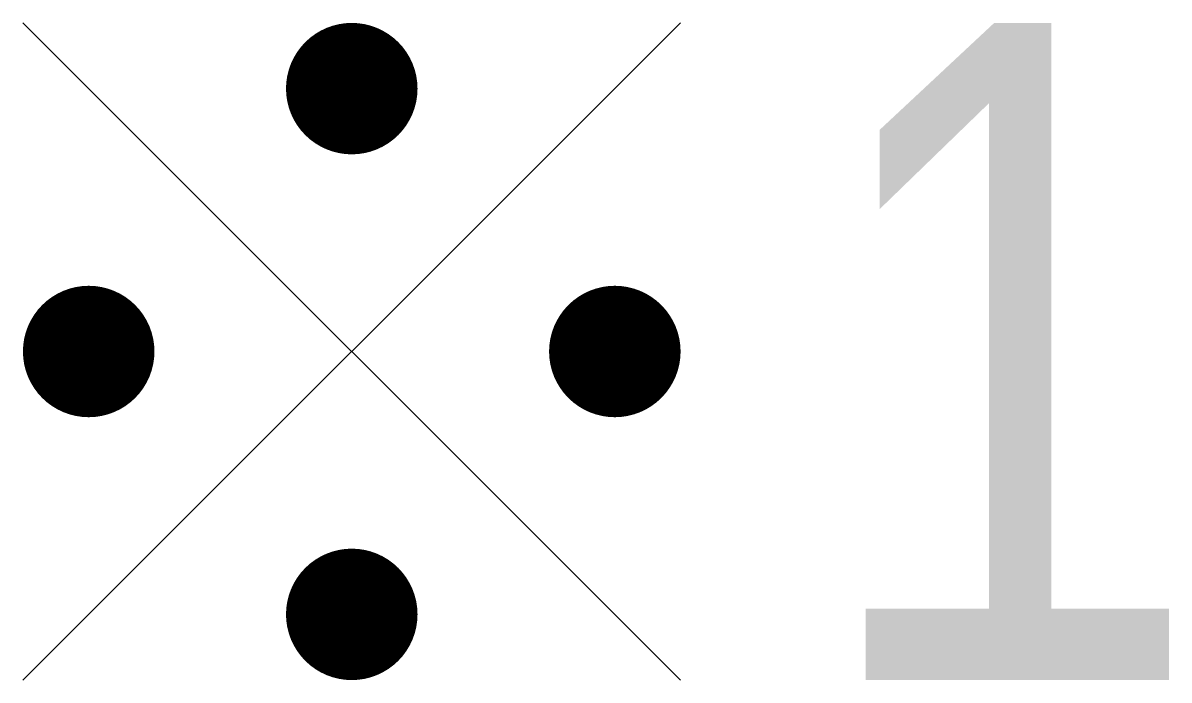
# Model space of a CAD drawing. Header units: millimetres. Extents: x -1 to 2.49, y -1 to 1.
import ezdxf

# ---------------------------------------------------------------- set-up
doc = ezdxf.new("R2010")
doc.units = ezdxf.units.MM

msp = doc.modelspace()

# ---------------------------------------------------------------- linework, layer by layer
for points in [[(-1, -1), (1, 1)], [(-1, 1), (1, -1)]]:
    msp.add_lwpolyline(points)
at = {"const_width": 0.2}
for points in [[(0.1, 0.8, 1), (-0.1, 0.8, 1)], [(-0.7, 0, 1), (-0.9, 0, 1)], [(0.9, 0, 1), (0.7, 0, 1)], [(0.1, -0.8, 1), (-0.1, -0.8, 1)]]:
    msp.add_lwpolyline(points, format="xyb", close=True, dxfattribs=at)

# ---------------------------------------------------------------- texts
at = {"width": 0.8}
msp.add_attdef('1', (1.4, -1), '1', height=2, dxfattribs=at)

doc.saveas('drawing.dxf')
